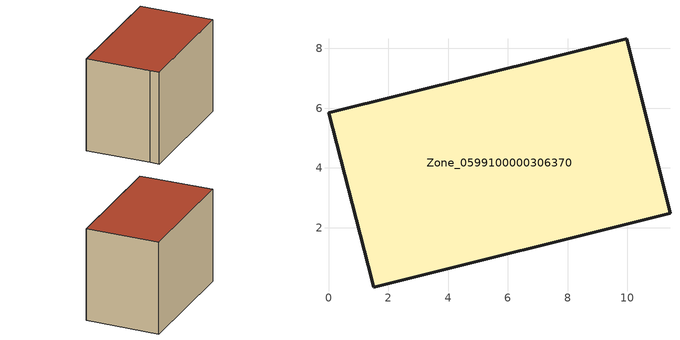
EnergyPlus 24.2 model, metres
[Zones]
Zone_0599100000306370
 floor ground (C_G): 1.32,0.73 0,5.84 9.98,8.32 11.43,2.49 1.51,0.01 z0
 wall outside (C_F): 11.43,2.49 9.98,8.32 0,5.84 1.32,0.73 1.51,0.01 11.43,2.49 z0:7.73
 roof outside (C_R): 0,5.84 1.32,0.73 1.51,0.01 11.43,2.49 9.98,8.32 z7.73
[BUILDING]
Pand.0599100000306370: North Axis=0; Terrain=City; Loads Convergence Tolerance Value=0.04; Temperature Convergence Tolerance Value=0.4; Solar Distribution=FullExterior; Maximum Number of Warmup Days=25; Minimum Number of Warmup Days=1
[Site:Location]
Rotterdam.The.Hague.AP_ZH_NLD Design_Conditions: Latitude=51.96; Longitude=4.45; Time Zone=1; Elevation=-4.5
[SITE:GROUNDTEMPERATURE:BUILDINGSURFACE]
18, 18, 18, 18, 18, 18, 18, 18, 18, 18, 18, 18
[MATERIAL] Thermal Absorptance=0.9; Solar Absorptance=0.7; Visible Absorptance=0.7
Name | Roughness | Thickness | Conductivity | Density | Specific Heat
G.TI.1965-1974 | MediumSmooth | 0.15 | 0.882353 | 540 | 1210
F.TI.1965-1974 | Rough | 0.3 | 0.697674 | 1920 | 840
R.TI.1965-1974 | MediumRough | 0.2 | 0.232558 | 1500 | 1000
[CONSTRUCTION]
C_G: G.TI.1965-1974
C_F: F.TI.1965-1974
C_R: R.TI.1965-1974
[ZONE]
Zone_0599100000306370: Type=1; Multiplier=1; Ceiling Height=Autocalculate; Volume=Autocalculate; Floor Area=autocalculate; Part of Total Floor Area=Yes
[ZONEINFILTRATION:DESIGNFLOWRATE]
Infil_Zone_0599100000306370: Zone or ZoneList or Space or SpaceList=Zone_0599100000306370; Schedule=AlwaysOn; Design Flow Rate Calculation Method=Flow/Area; Flow Rate per Floor Area=0.003; Constant Term Coefficient=1; Temperature Term Coefficient=0; Velocity Term Coefficient=0; Velocity Squared Term Coefficient=0
[HVACTEMPLATE:ZONE:IDEALLOADSAIRSYSTEM]
Zone_0599100000306370: Maximum Heating Supply Air Temperature=50; Minimum Cooling Supply Air Temperature=13; Maximum Heating Supply Air Humidity Ratio=0.0156; Minimum Cooling Supply Air Humidity Ratio=0.0077; Heating Limit=NoLimit; Cooling Limit=NoLimit; Dehumidification Control Type=ConstantSensibleHeatRatio; Cooling Sensible Heat Ratio=0.7; Dehumidification Setpoint=60; Humidification Control Type=None; Humidification Setpoint=30; Outdoor Air Method=None; Outdoor Air Flow Rate per Person=0.00944; Outdoor Air Flow Rate per Zone Floor Area=0; Outdoor Air Flow Rate per Zone=0; Demand Controlled Ventilation Type=None; Outdoor Air Economizer Type=NoEconomizer; Heat Recovery Type=None; Sensible Heat Recovery Effectiveness=0.7; Latent Heat Recovery Effectiveness=0.65
[ZONECONTROL:THERMOSTAT]
ThermostatControl_Zone_0599100000306370: Zone or ZoneList=Zone_0599100000306370; Control Type Schedule=DualSetpointControlType; Control 1=Thermostat_Zone_0599100000306370; Temperature Difference Between Cutout And Setpoint=0
[THERMOSTATSETPOINT:DUALSETPOINT]
Thermostat_Zone_0599100000306370: Heating Setpoint Temperature Schedule=HeatingSetpoint_Zone_0599100000306370; Cooling Setpoint Temperature Schedule=CoolingSetpoint_Zone_0599100000306370
[SCHEDULE:COMPACT]
HeatingSetpoint_Zone_0599100000306370: Through: 12/31, For: AllDays, Until: 24:00, 21
CoolingSetpoint_Zone_0599100000306370: Through: 12/31, For: AllDays, Until: 24:00, 24
DualSetpointControlType: Through: 12/31, For: AllDays, Until: 24:00, 4
AlwaysOn: Through: 12/31, For: AllDays, Until: 24:00, 1
